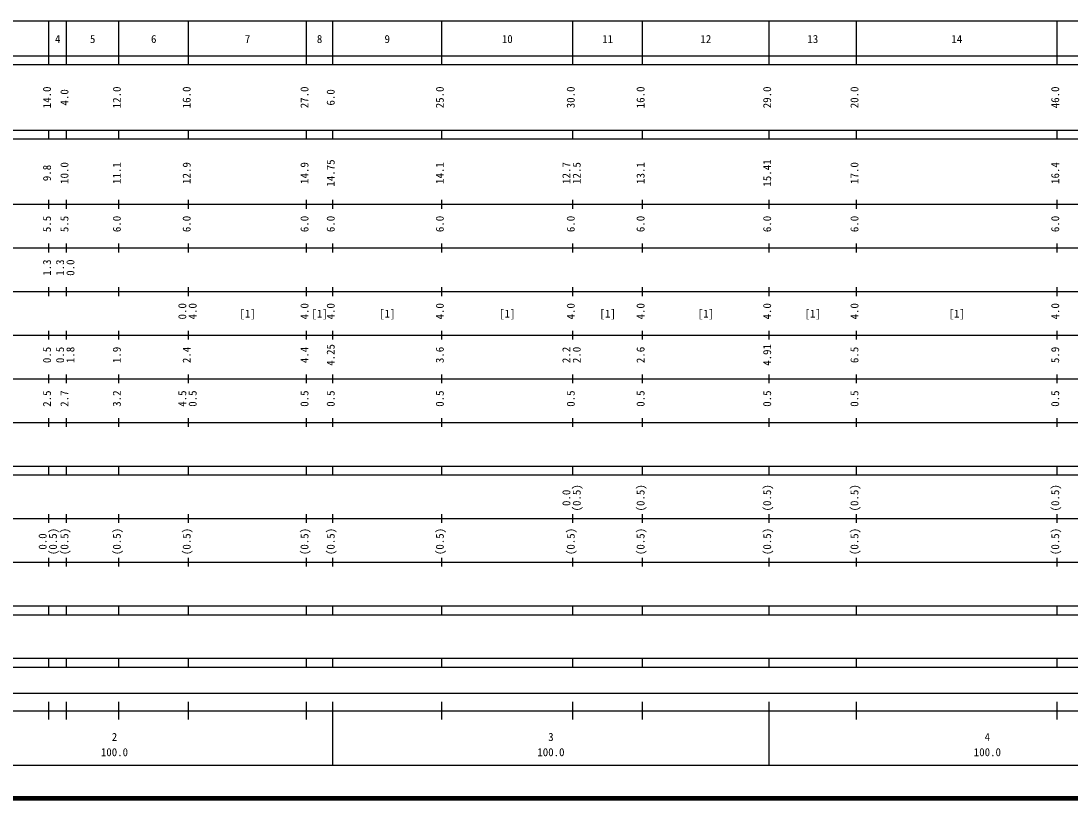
# Model space of a CAD drawing. Units: millimetres on the paper, enlarged 1000 times. Extents: x 40000 to 680000, y 20000 to 380000.
# Drawn here: x 196584 to 436936, y 20000 to 198000 of the extents above; entities that cross this region are included whole.
import ezdxf
from ezdxf.enums import TextEntityAlignment as Align

# ---------------------------------------------------------------- set-up
doc = ezdxf.new("R2010")
doc.units = ezdxf.units.MM
doc.header["$LTSCALE"] = 1000
doc.layers.add('M-TTL', color=2, linetype='Continuous', lineweight=140)
doc.layers.add('M-TTL-BAND', color=7, linetype='Continuous', lineweight=25)
doc.styles.add('ＭＳ ゴシック', font='')
doc.styles.get('ＭＳ ゴシック').set_extended_font_data('MS Gothic')

msp = doc.modelspace()

# ---------------------------------------------------------------- linework, layer by layer
at = {"layer": 'M-TTL'}
msp.add_line((40000, 20000), (680000, 20000), dxfattribs=at)
at = {"layer": 'M-TTL-BAND'}
for p, q in [((68000, 198000), (579000, 198000)), ((203000, 188000), (203000, 198000)), ((207000, 188000), (207000, 198000)), ((219000, 188000), (219000, 198000)), ((235000, 188000), (235000, 198000)), ((262000, 188000), (262000, 198000)), ((268000, 188000), (268000, 198000)), ((293000, 188000), (293000, 198000)), ((323000, 188000), (323000, 198000)), ((339000, 188000), (339000, 198000)), ((368000, 188000), (368000, 198000)), ((388000, 188000), (388000, 198000)), ((434000, 188000), (434000, 198000)), ((40000, 190000), (579000, 190000)), ((40000, 188000), (579000, 188000)), ((40000, 173000), (579000, 173000)), ((40000, 171000), (579000, 171000)), ((203000, 171000), (203000, 173000)), ((207000, 171000), (207000, 173000)), ((219000, 171000), (219000, 173000)), ((235000, 171000), (235000, 173000)), ((262000, 171000), (262000, 173000)), ((268000, 171000), (268000, 173000)), ((293000, 171000), (293000, 173000)), ((323000, 171000), (323000, 173000)), ((339000, 171000), (339000, 173000)), ((368000, 171000), (368000, 173000)), ((388000, 171000), (388000, 173000)), ((434000, 171000), (434000, 173000)), ((203000, 155000), (203000, 157000)), ((207000, 155000), (207000, 157000)), ((219000, 155000), (219000, 157000)), ((235000, 155000), (235000, 157000)), ((262000, 155000), (262000, 157000)), ((268000, 155000), (268000, 157000)), ((293000, 155000), (293000, 157000)), ((323000, 155000), (323000, 157000)), ((339000, 155000), (339000, 157000)), ((368000, 155000), (368000, 157000)), ((388000, 155000), (388000, 157000)), ((434000, 155000), (434000, 157000)), ((40000, 156000), (579000, 156000)), ((203000, 145000), (203000, 147000)), ((207000, 145000), (207000, 147000)), ((219000, 145000), (219000, 147000)), ((235000, 145000), (235000, 147000)), ((262000, 145000), (262000, 147000)), ((268000, 145000), (268000, 147000)), ((293000, 145000), (293000, 147000)), ((323000, 145000), (323000, 147000)), ((339000, 145000), (339000, 147000)), ((368000, 145000), (368000, 147000)), ((388000, 145000), (388000, 147000)), ((434000, 145000), (434000, 147000)), ((46000, 146000), (579000, 146000)), ((52000, 136000), (579000, 136000)), ((203000, 135000), (203000, 137000)), ((207000, 135000), (207000, 137000)), ((219000, 135000), (219000, 137000)), ((235000, 135000), (235000, 137000)), ((262000, 135000), (262000, 137000)), ((268000, 135000), (268000, 137000)), ((293000, 135000), (293000, 137000)), ((323000, 135000), (323000, 137000)), ((339000, 135000), (339000, 137000)), ((368000, 135000), (368000, 137000)), ((388000, 135000), (388000, 137000)), ((434000, 135000), (434000, 137000)), ((46000, 126000), (579000, 126000)), ((203000, 125000), (203000, 127000)), ((207000, 125000), (207000, 127000)), ((219000, 125000), (219000, 127000)), ((235000, 125000), (235000, 127000)), ((262000, 125000), (262000, 127000)), ((268000, 125000), (268000, 127000)), ((293000, 125000), (293000, 127000)), ((323000, 125000), (323000, 127000)), ((339000, 125000), (339000, 127000)), ((368000, 125000), (368000, 127000)), ((388000, 125000), (388000, 127000)), ((434000, 125000), (434000, 127000)), ((52000, 116000), (579000, 116000)), ((203000, 115000), (203000, 117000)), ((207000, 115000), (207000, 117000)), ((219000, 115000), (219000, 117000)), ((235000, 115000), (235000, 117000)), ((262000, 115000), (262000, 117000)), ((268000, 115000), (268000, 117000)), ((293000, 115000), (293000, 117000)), ((323000, 115000), (323000, 117000)), ((339000, 115000), (339000, 117000)), ((368000, 115000), (368000, 117000)), ((388000, 115000), (388000, 117000)), ((434000, 115000), (434000, 117000)), ((46000, 106000), (579000, 106000)), ((203000, 105000), (203000, 107000)), ((207000, 105000), (207000, 107000)), ((219000, 105000), (219000, 107000)), ((235000, 105000), (235000, 107000)), ((262000, 105000), (262000, 107000)), ((268000, 105000), (268000, 107000)), ((293000, 105000), (293000, 107000)), ((323000, 105000), (323000, 107000)), ((339000, 105000), (339000, 107000)), ((368000, 105000), (368000, 107000)), ((388000, 105000), (388000, 107000)), ((434000, 105000), (434000, 107000)), ((40000, 96000), (579000, 96000)), ((40000, 94000), (579000, 94000)), ((203000, 94000), (203000, 96000)), ((207000, 94000), (207000, 96000)), ((219000, 94000), (219000, 96000)), ((235000, 94000), (235000, 96000)), ((262000, 94000), (262000, 96000)), ((268000, 94000), (268000, 96000)), ((293000, 94000), (293000, 96000)), ((323000, 94000), (323000, 96000)), ((339000, 94000), (339000, 96000)), ((368000, 94000), (368000, 96000)), ((388000, 94000), (388000, 96000)), ((434000, 94000), (434000, 96000)), ((203000, 83000), (203000, 85000)), ((207000, 83000), (207000, 85000)), ((219000, 83000), (219000, 85000)), ((235000, 83000), (235000, 85000)), ((262000, 83000), (262000, 85000)), ((268000, 83000), (268000, 85000)), ((293000, 83000), (293000, 85000)), ((323000, 83000), (323000, 85000)), ((339000, 83000), (339000, 85000)), ((368000, 83000), (368000, 85000)), ((388000, 83000), (388000, 85000)), ((434000, 83000), (434000, 85000)), ((49000, 84000), (579000, 84000)), ((203000, 73000), (203000, 75000)), ((207000, 73000), (207000, 75000)), ((219000, 73000), (219000, 75000)), ((235000, 73000), (235000, 75000)), ((262000, 73000), (262000, 75000)), ((268000, 73000), (268000, 75000)), ((293000, 73000), (293000, 75000)), ((323000, 73000), (323000, 75000)), ((339000, 73000), (339000, 75000)), ((368000, 73000), (368000, 75000)), ((388000, 73000), (388000, 75000)), ((434000, 73000), (434000, 75000)), ((40000, 74000), (579000, 74000)), ((40000, 64000), (579000, 64000)), ((203000, 62000), (203000, 64000)), ((207000, 62000), (207000, 64000)), ((219000, 62000), (219000, 64000)), ((235000, 62000), (235000, 64000)), ((262000, 62000), (262000, 64000)), ((268000, 62000), (268000, 64000)), ((293000, 62000), (293000, 64000)), ((323000, 62000), (323000, 64000)), ((339000, 62000), (339000, 64000)), ((368000, 62000), (368000, 64000)), ((388000, 62000), (388000, 64000)), ((434000, 62000), (434000, 64000)), ((40000, 62000), (579000, 62000)), ((40000, 52000), (579000, 52000)), ((203000, 50000), (203000, 52000)), ((207000, 50000), (207000, 52000)), ((219000, 50000), (219000, 52000)), ((235000, 50000), (235000, 52000)), ((262000, 50000), (262000, 52000)), ((268000, 50000), (268000, 52000)), ((293000, 50000), (293000, 52000)), ((323000, 50000), (323000, 52000)), ((339000, 50000), (339000, 52000)), ((368000, 50000), (368000, 52000)), ((388000, 50000), (388000, 52000)), ((434000, 50000), (434000, 52000)), ((40000, 50000), (579000, 50000)), ((71000, 44000), (565000, 44000)), ((203000, 38000), (203000, 42000)), ((207000, 38000), (207000, 42000)), ((219000, 38000), (219000, 42000)), ((235000, 38000), (235000, 42000)), ((262000, 38000), (262000, 42000)), ((268000, 27500), (268000, 42000)), ((293000, 38000), (293000, 42000)), ((323000, 38000), (323000, 42000)), ((339000, 38000), (339000, 42000)), ((368000, 27500), (368000, 42000)), ((388000, 38000), (388000, 42000)), ((434000, 38000), (434000, 42000)), ((40000, 40000), (579000, 40000)), ((68000, 27500), (579000, 27500))]:
    msp.add_line(p, q, dxfattribs=at)

# ---------------------------------------------------------------- texts
at = {"layer": 'M-TTL-BAND', "style": 'ＭＳ ゴシック'}
for s, p in [('4', (205000, 192405)), ('5', (213000, 192405)), ('6', (227000, 192405)), ('7', (248500, 192405)), ('8', (265000, 192405)), ('9', (280500, 192405)), ('10', (308000, 192405)), ('11', (331000, 192405)), ('12', (353500, 192405)), ('13', (378000, 192405)), ('14', (411000, 192405)), ('[1]', (248500, 129500)), ('[1]', (265000, 129500)), ('[1]', (280500, 129500)), ('[1]', (308000, 129500)), ('[1]', (331000, 129500)), ('[1]', (353500, 129500)), ('[1]', (378000, 129500)), ('[1]', (411000, 129500)), ('2', (218000, 32523)), ('3', (318000, 32523)), ('4', (418000, 32523)), ('100.0', (218000, 29033)), ('100.0', (318000, 29033)), ('100.0', (418000, 29033))]:
    msp.add_text(s, height=1833, dxfattribs=at).set_placement(p, align=Align.BOTTOM_CENTER)
for s, p in [('14.0', (204000, 180500)), ('12.0', (220000, 180500)), ('16.0', (236000, 180500)), ('27.0', (263000, 180500)), ('25.0', (294000, 180500)), ('30.0', (324000, 180500)), ('16.0', (340000, 180500)), ('29.0', (369000, 180500)), ('20.0', (389000, 180500)), ('46.0', (435000, 180500)), ('4.0', (208000, 180500)), ('6.0', (269000, 180500)), ('14.75', (269000, 163174)), ('15.41', (369000, 163174)), ('9.8', (204000, 163174)), ('10.0', (208000, 163174)), ('11.1', (220000, 163174)), ('12.9', (236009, 163174)), ('14.9', (263000, 163174)), ('14.1', (294000, 163174)), ('12.7', (323000, 163174)), ('12.5', (325370, 163174)), ('13.1', (340000, 163174)), ('17.0', (389000, 163174)), ('16.4', (435000, 163174)), ('5.5', (204000, 151500)), ('5.5', (208000, 151500)), ('6.0', (220000, 151500)), ('6.0', (236000, 151500)), ('6.0', (263000, 151500)), ('6.0', (269000, 151500)), ('6.0', (294000, 151500)), ('6.0', (324000, 151500)), ('6.0', (340000, 151500)), ('6.0', (369000, 151500)), ('6.0', (389000, 151500)), ('6.0', (435000, 151500)), ('1.3', (204000, 141500)), ('1.3', (207000, 141500)), ('0.0', (209370, 141500)), ('0.0', (235000, 131500)), ('4.0', (237370, 131500)), ('4.0', (263000, 131500)), ('4.0', (269000, 131500)), ('4.0', (294000, 131500)), ('4.0', (324000, 131500)), ('4.0', (340000, 131500)), ('4.0', (369000, 131500)), ('4.0', (389000, 131500)), ('4.0', (435000, 131500)), ('0.5', (204000, 121500)), ('0.5', (207000, 121500)), ('1.8', (209370, 121500)), ('1.9', (220000, 121500)), ('2.4', (236000, 121500)), ('4.4', (263000, 121500)), ('4.25', (269000, 121500)), ('3.6', (294000, 121500)), ('2.2', (323000, 121500)), ('2.0', (325370, 121500)), ('2.6', (340000, 121500)), ('4.91', (369000, 121500)), ('6.5', (389000, 121500)), ('5.9', (435000, 121500)), ('2.5', (204000, 111500)), ('2.7', (208000, 111500)), ('3.2', (220000, 111500)), ('4.5', (235000, 111500)), ('0.5', (237370, 111500)), ('0.5', (263000, 111500)), ('0.5', (269000, 111500)), ('0.5', (294000, 111500)), ('0.5', (324000, 111500)), ('0.5', (340000, 111500)), ('0.5', (369000, 111500)), ('0.5', (389000, 111500)), ('0.5', (435000, 111500)), ('(0.5)', (325370, 88764)), ('(0.5)', (340000, 88764)), ('(0.5)', (369000, 88764)), ('(0.5)', (389000, 88764)), ('(0.5)', (435000, 88764)), ('0.0', (323000, 88764)), ('0.0', (203000, 78764)), ('(0.5)', (205370, 78764)), ('(0.5)', (208000, 78764)), ('(0.5)', (220000, 78764)), ('(0.5)', (236000, 78764)), ('(0.5)', (263000, 78764)), ('(0.5)', (269000, 78764)), ('(0.5)', (294000, 78764)), ('(0.5)', (324000, 78764)), ('(0.5)', (340000, 78764)), ('(0.5)', (369000, 78764)), ('(0.5)', (389000, 78764)), ('(0.5)', (435000, 78764))]:
    msp.add_text(s, height=1833, rotation=90, dxfattribs=at).set_placement(p, align=Align.BOTTOM_CENTER)

doc.saveas('drawing.dxf')
